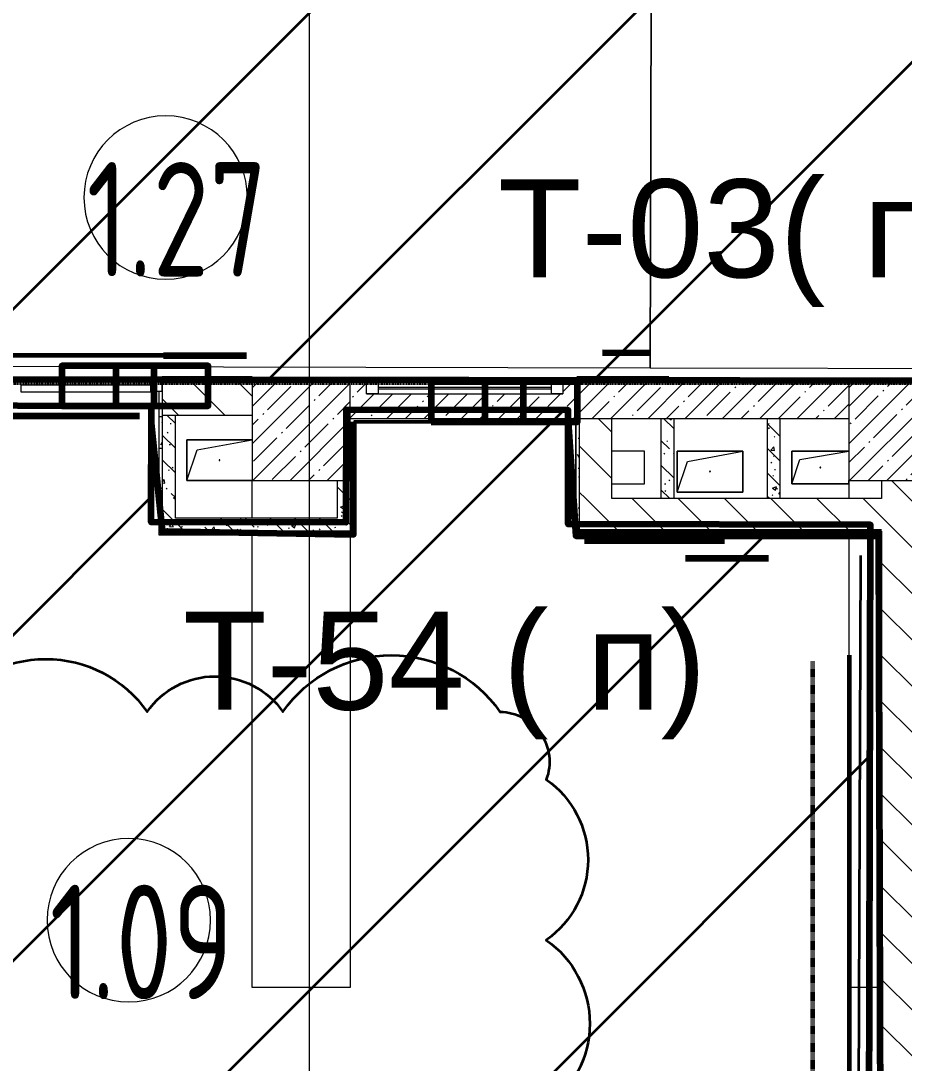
# Model space of a CAD drawing. Header units: millimetres. Extents: x -249154 to 415037, y -45458 to 354837.
# Drawn here: x 24210 to 29612, y 3600 to 9976 of the extents above; entities that cross this region are included whole.
import ezdxf

# ---------------------------------------------------------------- set-up
doc = ezdxf.new("R2010")
doc.units = ezdxf.units.MM
doc.linetypes.add('200_ШТРИХ__ш1_п0_6_', pattern=[320, 200, -120])
doc.linetypes.add('Штрих короткий', pattern=[600, 300, -300])
for name, color, linetype, lineweight in [('0) НЗ Ремонт штукатурка', 6, 'Continuous', 60), ('1) FK16 Остаток', 12, 'Continuous', 60), ('1) FK2', 82, 'Continuous', 50), ('2)1 штукатурка', 4, 'Continuous', 35), ('2)3 штукатурка', 1, 'Continuous', 50), ('3)1 шпаклевка', 4, 'Continuous', 35), ('3.3) Шпаклевка баз. фин. WD5-13', 160, 'Continuous', 140), ('3.4) Ремонт базовой шпаклевки', 6, 'Continuous', 60), ('3.4) Шп. баз 4 в 525 поз 4838м2', 160, 'Continuous', 140), ('3.4) Шп. фин 4 в 529 поз 11227м2', 6, 'Continuous', 140), ('3.5) Ремонт финишной шпаклевки', 3, 'Continuous', 60), ('3.7) Дефектовка стены', 170, 'Continuous', 60), ('3.7) Дефектовка стены покраска', 5, 'Continuous', 60), ('4) демонтаж НЗ №2', 1, 'Continuous', 35), ('4.1) Дм уборка мусора НЗ 2', 20, 'Continuous', 35), ('4.4) РВР ремонт Шпаклевки', 3, 'зигзаг', 100), ('4.4) РВР ремонт Штукатурки', 160, 'зигзаг', 35), ('501 заделка отвертсии ком', 5, 'Continuous', 158), ('549 штукатурка гипсом', 40, 'Continuous', 60), ('666 покраска FK1', 211, 'Continuous', 60), ('753 плитка люк F16', 10, 'Continuous', 158), ('923 Люки', 170, 'Continuous', 120), ('A-AREA-BNDY', 7, 'Continuous', 5), ('A-AREA-IDEN', 7, 'Continuous', 9), ('A-FLOR', 7, 'Continuous', 9), ('A-GENM', 7, 'Continuous', 9), ('A-GLAZ', 7, 'Continuous', 9), ('A-GLAZ-1', 7, 'Continuous', 5), ('A-GLAZ-CURT', 7, 'Continuous', 9), ('A-GLAZ-CURT-1', 7, 'Continuous', 5), ('A-GLAZ-CURT-2', 7, 'Continuous', 20), ('A-GLAZ-CWMG', 7, 'Continuous', 9), ('A-GLAZ-CWMG-1', 7, 'Continuous', 20), ('A-WALL', 7, 'Continuous', 5), ('I-WALL', 7, 'Continuous', 5), ('S-COLS', 7, 'Continuous', 9), ('S-COLS-1', 7, 'Continuous', 5), ('Оси', 7, 'Continuous', 9)]:
    doc.layers.add(name, color=color, linetype=linetype, lineweight=lineweight)
doc.layers.add('A-WALL-1', color=9, linetype='Continuous', lineweight=5, true_color=0x808080)
doc.layers.add('A-WALL-FNSH-1', color=9, linetype='Continuous', lineweight=5, true_color=0x808080)
doc.styles.get("Standard").update_dxf_attribs({"font": 'arial.ttf'})
doc.styles.add('СПДС', font='ГОСТ тип А.ttf', dxfattribs={"width": 0.9})
doc.linetypes.add('зигзаг', pattern='A,0.00254,-5.08,[131,ltypeshp.shx,S=5.08,R=0,X=-5.08,Y=0],-10.16,[131,ltypeshp.shx,S=5.08,R=180,X=5.08,Y=0],-5.08', length=20.32254)
pattern_1 = [(135, (64.7, -136.06), (-141.4214, -141.4214), [])]
pattern_2 = [(135, (64.7, -136.06), (-150.8683, -150.8683), [213.36, -35.56, 7.112, -35.56]), (135, (64.7, 14.71), (-150.8683, -150.8683), []), (50, (64.7, -136.06), (255.0577, -22.3145), [26.67, -293.37]), (355, (64.7, -136.06), (-49.3404, 267.4791), [21.336, -234.696]), (100.451, (85.96, -137.92), (205.7195, 245.1636), [22.666, -249.326]), (46.184, (64.7, -64.94), (379.511, -58.86), [40.005, -440.055]), (96.636, (96.33, -69.85), (332.3634, 346.399), [33.999, -373.989]), (351.184, (64.7, -64.94), (332.367, 346.3953), [32.004, -352.044]), (21, (100.26, -82.72), (212.2602, -143.1711), [26.67, -293.37]), (326, (100.26, -82.72), (86.5224, 257.8632), [21.336, -234.696]), (71.451, (117.95, -94.65), (298.784, 114.6901), [22.666, -249.326]), (37.5, (64.7, -136.06), (4.32385, 118.3775), [6.706, -225.146, 6.706, -231.546, -235.585]), (37.5, (64.7, -136.06), (4.32385, 118.3775), [-470.103, 6.706, -228.879]), (7.5, (64.7, -136.06), (93.5476, 140.2533), [6.706, -129.134, 6.706, -219.812, -89.789]), (7.5, (64.7, -136.06), (93.5476, 140.2533), [-362.356, 6.706, -83.083]), (327.5, (-14.6, -136.06), (189.82734, -8.0202), [6.706, -82.194, 6.706, -270.662, -368.046]), (327.5, (-14.6, -136.06), (189.82734, -8.0202), [-366.268, 6.706, -361.34]), (317.5, (-50.16, -136.06), (207.3811, 35.5976), [6.706, -108.864, 6.706, -177.495, -261.366]), (317.5, (-50.16, -136.06), (207.3811, 35.5976), [-299.771, 6.706, -254.66])]
pattern_3 = [(0, (64.7, -136.06), (243.84, 60.96), [20.117, -162.763, 20.117, -162.763, -975.36]), (0, (64.7, -136.06), (243.84, 60.96), [-365.76, 20.117, -345.643, 20.117, -162.763, -426.72]), (0, (64.7, -136.06), (243.84, 60.96), [-914.4, 20.117, -101.803, 20.117, -284.683]), (120, (156.14, -105.58), (-174.71291, 180.69163), [20.117, -162.763, 20.117, -162.763, -975.36]), (120, (156.14, -105.58), (-174.71291, 180.69163), [-365.76, 20.117, -345.643, 20.117, -162.763, -426.72]), (120, (156.14, -105.58), (-174.71291, 180.69163), [-914.4, 20.117, -101.803, 20.117, -284.683]), (240, (186.62, 16.34), (-69.12709, -241.65163), [20.117, -162.763, 20.117, -162.763, -975.36]), (240, (186.62, 16.34), (-69.12709, -241.65163), [-365.76, 20.117, -345.643, 20.117, -162.763, -426.72]), (240, (186.62, 16.34), (-69.12709, -241.65163), [-914.4, 20.117, -101.803, 20.117, -284.683])]

# ---------------------------------------------------------------- blocks, each defined once
blk = doc.blocks.new('BSC_Колонна _Прямоугольная - 600х600-23286269-Объем проектирования 1 этажа')
at = {"layer": 'S-COLS-1'}
h = blk.add_hatch(dxfattribs=at)
h.set_pattern_fill('FP_3', color=256, style=0, pattern_type=2)
h.set_pattern_definition([(45, (-29509.74, -7600), (-114.04925, 114.04925), []), (45, (-29395.7, -7600), (-114.04925, 114.04925), [201.613, -40.323, 6.706, -33.617])])
h.paths.add_polyline_path([(-300, -300), (300, -300), (300, 300), (-300, 300), (-300, -187.4)])
for p, q in [((300, 300), (-300, 300)), ((-300, 300), (-300, -300)), ((300, -300), (300, 300)), ((-300, -300), (300, -300))]:
    blk.add_line(p, q, dxfattribs=at)
blk = doc.blocks.new('BSC_Колонна _Прямоугольная - 600х600-V18-Объем проектирования 1 этажа')
at = {"layer": 'S-COLS-1'}
h = blk.add_hatch(dxfattribs=at)
h.set_pattern_fill('FP_28', color=256, style=0, pattern_type=2)
h.set_pattern_definition([(45, (-25860, -7600), (-114.0493, 114.0493), []), (45, (-25745.95, -7600), (-114.0493, 114.0493), [201.613, -40.323, 6.706, -33.617])])
h.paths.add_polyline_path([(300, -300), (300, 300), (-300, 300), (-300, -300), (-110.8, -300)])
for p, q in [((300, 300), (-300, 300)), ((-300, 300), (-300, -300)), ((300, -300), (300, 300)), ((-300, -300), (300, -300))]:
    blk.add_line(p, q, dxfattribs=at)
blk = doc.blocks.new('GM_Отверстие прямоугольное _в плите_ - Отверстие-21981599-Объем проектирования 1 этажа')
at = {"layer": 'A-GENM'}
for p, q in [((-175, -100), (-175, 100)), ((-175, 100), (175, 100)), ((175, 100), (-175, 100)), ((-175, 100), (-175, -100)), ((-125, 50), (175, 100)), ((-175, -100), (-125, 50)), ((175, -100), (-175, -100)), ((-175, -100), (175, -100)), ((175, -80), (175, -100)), ((175, -100), (175, -80))]:
    blk.add_line(p, q, dxfattribs=at)
for start, end in [(360, 180), (180, 360)]:
    blk.add_arc((0, 0), 2.5, start, end, dxfattribs=at)
blk = doc.blocks.new('GM_Отверстие прямоугольное _в плите_ - Отверстие-V199-Объем проектирования 1 этажа')
at = {"layer": 'A-GENM'}
for p, q in [((-200, -125), (-200, 125)), ((-200, 125), (200, 125)), ((200, 125), (-200, 125)), ((-200, 125), (-200, -125)), ((-137.5, 62.5), (200, 125)), ((200, 125), (200, -125)), ((200, -125), (200, 125)), ((-200, -125), (-137.5, 62.5)), ((200, -125), (-200, -125)), ((-200, -125), (200, -125))]:
    blk.add_line(p, q, dxfattribs=at)
for start, end in [(360, 180), (180, 360)]:
    blk.add_arc((0, 0), 2.5, start, end, dxfattribs=at)
blk = doc.blocks.new('GM_Отверстие прямоугольное _в плите_ - Отверстие-V206-Объем проектирования 1 этажа')
at = {"layer": 'A-GENM'}
for p, q in [((-200, -125), (-200, 125)), ((-200, 125), (200, 125)), ((200, 125), (-200, 125)), ((-200, 125), (-200, -125)), ((-137.5, 62.5), (200, 125)), ((-200, -125), (-137.5, 62.5)), ((200, -125), (-200, -125)), ((-200, -125), (200, -125))]:
    blk.add_line(p, q, dxfattribs=at)
for start, end in [(360, 180), (180, 360)]:
    blk.add_arc((0, 0), 2.5, start, end, dxfattribs=at)
blk = doc.blocks.new('Прямоугольный импост - 50 x 70 мм-31700031-Объем проектирования 1 этажа')
at = {"layer": 'A-GLAZ-CWMG-1'}
for p, q in [((-70, 35), (0, 35)), ((-70, -35), (-70, 35)), ((0, 35), (0, -35)), ((0, -35), (-70, -35))]:
    blk.add_line(p, q, dxfattribs=at)
blk = doc.blocks.new('Системная панель - Стекло - 40мм-31720953-Объем проектирования 1 этажа')
at = {"layer": 'A-GLAZ-CURT-1'}
h = blk.add_hatch(dxfattribs=at)
h.set_pattern_fill('FP_193', color=256, style=0, pattern_type=2)
h.set_pattern_definition([(45, (-24742.5, -7683), (-565.685, 565.685), [400, -1200]), (45, (-25142.5, -7883), (-565.685, 565.685), [1200, -400]), (45, (-24342.5, -8083), (-565.685, 565.685), [400, -1200])])
h.paths.add_polyline_path([(-108.5, -40), (397.5, -40), (397.5, 0), (-397.5, 0), (-397.5, -40)])
at = {"layer": 'A-GLAZ-CURT-2'}
for p, q in [((397.5, 0), (-397.5, 0)), ((-397.5, 0), (-397.5, -40)), ((397.5, -40), (397.5, 0)), ((-397.5, -40), (397.5, -40))]:
    blk.add_line(p, q, dxfattribs=at)
blk = doc.blocks.new('Прямоугольный импост - 50 x 70 мм-31720914-Объем проектирования 1 этажа')
at = {"layer": 'A-GLAZ-CWMG'}
blk.add_line((24940, 7918), (24145, 7918), dxfattribs=at)
blk = doc.blocks.new('120_Окно_СКБ_1Ст - 120_Окно_СКБ_1Ст 400х1200 EI30-24228621-Объем проектирования 1 этажа')
at = {"layer": 'A-GLAZ'}
for p, q in [((-600, 40), (-600, 110)), ((-600, 110), (-530, 110)), ((-530, 110), (-530, 40)), ((530, 40), (530, 110)), ((530, 110), (600, 110)), ((600, 110), (600, 40)), ((-530, 40), (-600, 40)), ((600, 40), (530, 40))]:
    blk.add_line(p, q, dxfattribs=at)
at = {"layer": 'A-GLAZ-1'}
for p, q in [((600, 110), (-600, 110)), ((530, 80), (-530, 80)), ((530, 70), (-530, 70)), ((-600, 40), (600, 40))]:
    blk.add_line(p, q, dxfattribs=at)
blk = doc.blocks.new('Марка_Помещения - Номер-25198446-Объем проектирования 1 этажа')
at = {"layer": 'A-AREA-IDEN'}
for start, end in [(360, 180), (180, 360)]:
    blk.add_arc((0, 0), 2.5, start, end, dxfattribs=at)

msp = doc.modelspace()

# ---------------------------------------------------------------- hatches: boundary and pattern name
at = {"layer": '4.1) Дм уборка мусора НЗ 2'}
h = msp.add_hatch(dxfattribs=at)
h.set_pattern_fill('ANSI31', color=1, scale=444)
h.paths.add_polyline_path([(34324.8, 10742.9), (28066.2, 10742.9), (28066.2, 10730.2), (22654.7, 10742.9), (22654.7, 7784.1), (34324.8, 7769.3)])
h = msp.add_hatch(dxfattribs=at)
h.set_pattern_fill('ANSI31', color=1, scale=444)
h.paths.add_polyline_path([(29405.8, 6825.9), (27603.7, 6825.9), (27599, 6896.7), (27556.2, 6896.8), (27557.9, 7593.8), (26199.9, 7597), (26198.3, 6907), (25006.3, 6909.8), (25007.9, 7619.8), (22549.9, 7625.6), (22549, 7225.6), (21907, 7227.1), (21907.9, 7607.1), (20749.9, 7609.8), (20732.2, 91.8), (21890.2, 89.1), (21891.1, 469.1), (22658.1, 467.3), (22657.2, 87.3), (25540.2, 80.5), (25541.1, 460.5), (26431.6, 458.4), (26430.7, 78.4), (29190, 72), (29190.9, 452), (29390.9, 451.5)])
at = {"layer": 'I-WALL'}
h = msp.add_hatch(dxfattribs=at)
h.set_pattern_fill('FP_191', color=256, style=0, pattern_type=2)
h.set_pattern_definition(pattern_3)
h.paths.add_polyline_path([(29474.4, 7763.9), (30274.7, 7763.9), (30274.7, 7783.9), (25074.7, 7783.9), (25074.7, 7763.9), (29274.4, 7763.9)])
h.paths.add_polyline_path([(38554.7, 7763.9), (38604.7, 7763.9), (38604.7, 7783.9), (32774.7, 7783.9), (32774.7, 7763.9), (38534.6, 7763.9)])
h.paths.add_polyline_path([(22435.6, 7763.9), (22574.7, 7763.9), (22574.7, 7783.9), (20284.7, 7783.9), (20284.7, 7763.9), (21974.7, 7763.9)])
h = msp.add_hatch(dxfattribs=at)
h.set_pattern_fill('FP_23', color=256, style=0, pattern_type=2)
h.set_pattern_definition(pattern_1)
h.paths.add_polyline_path([(25154.7, 7563.9), (25624.7, 7563.9), (25624.7, 7763.9), (25074.7, 7763.9), (25074.7, 7563.9)])
h = msp.add_hatch(dxfattribs=at)
h.set_pattern_fill('FP_1', color=256, style=0, pattern_type=2)
h.set_pattern_definition([(45, (64.7, -136.06), (-114.04925, 114.04925), []), (45, (178.75, -136.06), (-114.04925, 114.04925), [201.612, -40.322, 6.706, -33.617])])
h.paths.add_polyline_path([(26224.7, 7543.9), (29274.4, 7543.9), (29274.4, 7763.9), (27524.7, 7762.5), (27524.7, 7693.9), (26324.7, 7693.9), (26324.7, 7763.9), (26224.7, 7763.9)])
h = msp.add_hatch(dxfattribs=at)
h.set_pattern_fill('FP_191', color=256, style=0, pattern_type=2)
h.set_pattern_definition(pattern_3)
h.paths.add_polyline_path([(25074.7, 6854.9), (25074.7, 7553.9), (25054.7, 7553.9), (25054.7, 6854.9)])
h = msp.add_hatch(dxfattribs=at)
h.set_pattern_fill('FP_41', color=256, style=0, pattern_type=2)
h.set_pattern_definition(pattern_2)
h.paths.add_polyline_path([(25074.7, 6933.9), (25154.7, 6933.9), (25154.7, 7563.9), (25074.7, 7563.9), (25074.7, 7133.9)])
h = msp.add_hatch(dxfattribs=at)
h.set_pattern_fill('FP_191', color=256, style=0, pattern_type=2)
h.set_pattern_definition(pattern_3)
h.paths.add_polyline_path([(26244.7, 7523.9), (27604.7, 7523.9), (27604.7, 7543.9), (26224.7, 7543.9), (26224.7, 7523.9)])
h = msp.add_hatch(dxfattribs=at)
h.set_pattern_fill('FP_191', color=256, style=0, pattern_type=2)
h.set_pattern_definition(pattern_3)
h.paths.add_polyline_path([(27624.7, 6853.9), (27624.7, 7543.9), (27604.7, 7522.9), (27604.7, 6853.9)])
h.paths.add_polyline_path([(27604.7, 7523.9), (27624.7, 7543.9), (27604.7, 7543.9)])
h = msp.add_hatch(dxfattribs=at)
h.set_pattern_fill('FP_23', color=256, style=0, pattern_type=2)
h.set_pattern_definition(pattern_1)
h.paths.add_polyline_path([(27824.4, 7053.9), (27824.7, 7053.9), (27824.4, 7543.9), (27624.7, 7543.9), (27624.7, 7053.9), (27726.3, 7053.9)])
h = msp.add_hatch(dxfattribs=at)
h.set_pattern_fill('FP_41', color=256, style=0, pattern_type=2)
h.set_pattern_definition(pattern_2)
h.paths.add_polyline_path([(28204.7, 7053.9), (28204.7, 7543.9), (28124.7, 7543.9), (28124.7, 7053.9), (28159.7, 7053.9)])
h = msp.add_hatch(dxfattribs=at)
h.set_pattern_fill('FP_41', color=256, style=0, pattern_type=2)
h.set_pattern_definition(pattern_2)
h.paths.add_polyline_path([(28854.7, 7053.9), (28854.7, 7543.9), (28774.7, 7543.9), (28774.7, 7053.9)])
h = msp.add_hatch(dxfattribs=at)
h.set_pattern_fill('FP_191', color=256, style=0, pattern_type=2)
h.set_pattern_definition(pattern_3)
h.paths.add_polyline_path([(26243.7, 6834.9), (26244.7, 6834.9), (26244.7, 7522.9), (26224.7, 7522.9), (26224.7, 6834.9)])
h = msp.add_hatch(dxfattribs=at)
h.set_pattern_fill('FP_41', color=256, style=0, pattern_type=2)
h.set_pattern_definition(pattern_2)
h.paths.add_polyline_path([(26224.7, 6853.9), (26224.7, 7163.9), (26144.7, 7163.9), (26144.7, 6854.9), (26223.7, 6854.9)])
h = msp.add_hatch(dxfattribs=at)
h.set_pattern_fill('FP_23', color=256, style=0, pattern_type=2)
h.set_pattern_definition(pattern_1)
h.paths.add_polyline_path([(29663.9, 363.9), (29674.4, 363.9), (29674.4, 7163.9), (29474.4, 7163.9), (29474.4, 363.9), (29656.3, 363.9)])
h = msp.add_hatch(dxfattribs=at)
h.set_pattern_fill('FP_23', color=256, style=0, pattern_type=2)
h.set_pattern_definition(pattern_1)
h.paths.add_polyline_path([(29454.4, 6853.9), (29474.4, 6853.9), (29474.4, 7053.9), (27624.7, 7053.9), (27624.7, 6853.9), (29334.7, 6853.9)])
h = msp.add_hatch(dxfattribs=at)
h.set_pattern_fill('FP_41', color=256, style=0, pattern_type=2)
h.set_pattern_definition(pattern_2)
h.paths.add_polyline_path([(26144.7, 6853.9), (26144.7, 6933.9), (25074.7, 6933.9), (25074.7, 6853.9), (25684.7, 6853.9)])
h = msp.add_hatch(dxfattribs=at)
h.set_pattern_fill('FP_191', color=256, style=0, pattern_type=2)
h.set_pattern_definition(pattern_3)
h.paths.add_polyline_path([(26224.7, 6834.9), (26223.7, 6854.9), (25054.7, 6853.9), (25054.7, 6834.9), (26144.7, 6834.9)])
h = msp.add_hatch(dxfattribs=at)
h.set_pattern_fill('FP_191', color=256, style=0, pattern_type=2)
h.set_pattern_definition(pattern_3)
h.paths.add_polyline_path([(28624.8, 6833.9), (29454.4, 6833.9), (29453.4, 6853.9), (27604.7, 6853.9), (27604.7, 6833.9), (28490.3, 6833.9)])
h = msp.add_hatch(dxfattribs=at)
h.set_pattern_fill('FP_191', color=256, style=0, pattern_type=2)
h.set_pattern_definition(pattern_3)
h.paths.add_polyline_path([(29454.4, 383.9), (29474.4, 383.9), (29474.4, 6853.9), (29454.4, 6853.9), (29454.4, 384)])

# ---------------------------------------------------------------- linework, layer by layer
at = {"layer": '0) НЗ Ремонт штукатурка', "color": 3, "linetype": '200_ШТРИХ__ш1_п0_6_', "ltscale": 0.03}
msp.add_lwpolyline([(20470.2, 7763.9), (29874.4, 7763.9)], dxfattribs=at)
at = {"layer": '1) FK16 Остаток'}
msp.add_lwpolyline([(27624.7, 6853.9), (29474.4, 6853.9)], dxfattribs=at)
at = {"layer": '1) FK2'}
msp.add_lwpolyline([(26245.7, 7522.9), (27603.7, 7523.9)], dxfattribs=at)
at = {"layer": '2)1 штукатурка'}
for points in [[(38553.7, 7763.9), (21973.7, 7784.9)], [(25006.7, 7513.1), (25073.7, 6853.9), (26243.7, 6834.9), (26243.7, 7522.9)], [(27556.7, 7519.9), (27602.7, 6825.9), (29453.4, 6825.9), (29473.4, 363.9), (29590.8, 363.9)]]:
    msp.add_lwpolyline(points, dxfattribs=at)
at = {"layer": '2)3 штукатурка'}
msp.add_lwpolyline([(27604.7, 6832.9), (29454.4, 6832.9)], dxfattribs=at)
at = {"layer": '3)1 шпаклевка', "flags": 128}
msp.add_lwpolyline([(27557.1, 7593.8), (26199.1, 7597), (26197.5, 6907), (25005.5, 6909.8), (25007.2, 7619.8), (22549.2, 7625.6), (22548.2, 7225.6), (21906.2, 7227.1), (21907.1, 7607.1), (20749.1, 7609.8), (20731.5, 91.8), (21889.5, 89.1), (21890.4, 469.1), (22657.4, 467.3), (22656.5, 87.3), (25539.5, 80.5), (25540.3, 460.5), (26430.8, 458.4), (26430, 78.4), (29189.2, 72), (29190.1, 452), (29390.1, 451.5), (29405.2, 6892.5), (27555.5, 6896.8)], close=True, dxfattribs=at)
at = {"layer": '3.3) Шпаклевка баз. фин. WD5-13', "ltscale": 0.5}
for points in [[(25083.1, 7928.7), (25589.5, 7928.7)], [(27766.7, 7947), (28059.7, 7946.4)], [(28274, 6688.6), (28782.5, 6688.6)]]:
    msp.add_lwpolyline(points, dxfattribs=at)
at = {"layer": '3.4) Ремонт базовой шпаклевки', "linetype": 'Штрих короткий', "ltscale": 0.01}
msp.add_lwpolyline([(29274.7, 6096.5), (29274.7, 2967.7)], dxfattribs=at)
at = {"layer": '3.4) Шп. баз 4 в 525 поз 4838м2', "flags": 128}
msp.add_lwpolyline([(25540.2, 80.5), (25541.1, 460.5), (26431.6, 458.4), (26430.7, 78.4), (29190, 72), (29190.9, 452), (29390.9, 451.5), (29406, 6892.5), (27556.2, 6896.8), (27557.9, 7593.8), (26199.9, 7597), (26198.3, 6907), (25006.3, 6909.8), (25007.9, 7619.8)], dxfattribs=at)
at = {"layer": '3.4) Шп. баз 4 в 525 поз 4838м2'}
for points in [[(25007.7, 7513.1), (25074.7, 6853.9), (26244.7, 6834.9), (26244.7, 7522.9)], [(27557.7, 7519.9), (27603.7, 6825.9), (29454.4, 6825.9), (29474.4, 363.9), (29591.8, 363.9)]]:
    msp.add_lwpolyline(points, dxfattribs=at)
at = {"layer": '3.4) Шп. фин 4 в 529 поз 11227м2'}
for points in [[(38554.7, 7763.9), (21974.7, 7784.9)], [(25007.7, 7513.1), (25074.7, 6853.9), (26244.7, 6834.9), (26244.7, 7522.9)], [(27557.7, 7519.9), (27603.7, 6825.9), (29454.4, 6825.9), (29474.4, 363.9), (29591.8, 363.9)]]:
    msp.add_lwpolyline(points, dxfattribs=at)
at = {"layer": '3.4) Шп. фин 4 в 529 поз 11227м2', "flags": 128}
msp.add_lwpolyline([(27557.9, 7593.8), (26199.9, 7597), (26198.3, 6907), (25006.3, 6909.8), (25007.9, 7619.8), (22549.9, 7625.6), (22549, 7225.6), (21907, 7227.1), (21907.9, 7607.1), (20749.9, 7609.8), (20732.2, 91.8), (21890.2, 89.1), (21891.1, 469.1), (22658.1, 467.3), (22657.2, 87.3), (25540.2, 80.5), (25541.1, 460.5), (26431.6, 458.4), (26430.7, 78.4), (29190, 72), (29190.9, 452), (29390.9, 451.5), (29406, 6892.5), (27556.2, 6896.8)], close=True, dxfattribs=at)
at = {"layer": '3.5) Ремонт финишной шпаклевки', "linetype": 'Штрих короткий', "ltscale": 0.01}
msp.add_lwpolyline([(29054.4, 3216.4), (29054.4, 6057.9)], dxfattribs=at)
at = {"layer": '3.7) Дефектовка стены', "ltscale": 0.5}
for points in [[(25083.1, 7928.7), (22403.8, 7928.7)], [(21724.6, 7047.1), (22711, 7047.1), (22711, 7560.9), (24935.1, 7560.9)]]:
    msp.add_lwpolyline(points, dxfattribs=at)
at = {"layer": '3.7) Дефектовка стены покраска', "ltscale": 0.5}
msp.add_lwpolyline([(21724.6, 7047.1), (22711, 7047.1), (22711, 7560.9), (24935.1, 7560.9)], dxfattribs=at)
at = {"layer": '4) демонтаж НЗ №2'}
for points in [[(38554.7, 7763.9), (21974.7, 7784.9)], [(25007.7, 7513.1), (25074.7, 6853.9), (26244.7, 6834.9), (26244.7, 7522.9)], [(27557.7, 7519.9), (27603.7, 6825.9), (29454.4, 6825.9), (29474.4, 363.9), (29591.8, 363.9)]]:
    msp.add_lwpolyline(points, dxfattribs=at)
at = {"layer": '4) демонтаж НЗ №2', "flags": 128}
msp.add_lwpolyline([(27557.9, 7593.8), (26199.9, 7597), (26198.3, 6907), (25006.3, 6909.8), (25007.9, 7619.8), (22549.9, 7625.6), (22549, 7225.6), (21907, 7227.1), (21907.9, 7607.1), (20749.9, 7609.8), (20732.2, 91.8), (21890.2, 89.1), (21891.1, 469.1), (22658.1, 467.3), (22657.2, 87.3), (25540.2, 80.5), (25541.1, 460.5), (26431.6, 458.4), (26430.7, 78.4), (29190, 72), (29190.9, 452), (29390.9, 451.5), (29406, 6892.5), (27556.2, 6896.8)], close=True, dxfattribs=at)
at = {"layer": '4.4) РВР ремонт Шпаклевки', "ltscale": 0.1}
msp.add_lwpolyline([(21724.6, 7047.1), (22711, 7047.1), (22711, 7560.9), (24935.1, 7560.9)], dxfattribs=at)
at = {"layer": '4.4) РВР ремонт Штукатурки', "ltscale": 0.1}
for points in [[(25083.1, 7928.7), (22403.8, 7928.7)], [(21724.6, 7047.1), (22711, 7047.1), (22711, 7560.9), (24935.1, 7560.9)], [(21724.6, 7047.1), (22711, 7047.1), (22711, 7560.9), (24935.1, 7560.9)], [(27624.7, 6853.9), (29474.4, 6853.9)], [(29326.2, 1221.9), (29347.9, 6705.3)]]:
    msp.add_lwpolyline(points, dxfattribs=at)
at = {"layer": '4.4) РВР ремонт Штукатурки', "color": 1, "linetype": 'ByBlock'}
msp.add_lwpolyline([(22274.7, 2957.7, -0.520567), (22274.7, 3984.4, -0.520567), (22274.7, 4722.8, -0.520567), (22339.5, 5749.9, -0.520567), (23053.5, 5749.9, -0.520567), (23742.6, 5749.9, -0.520567), (24981.7, 5749.9, -0.520567), (25812.6, 5749.9, -0.520567), (27140.1, 5749.9, -0.520567), (27422.9, 5335.4, -0.520567), (27422.9, 4353.3, -0.520567), (27422.9, 3329.6, -0.520567), (26820.9, 2957.7, -0.520567), (25877.6, 2957.7, -0.520567), (24771.4, 2957.7, -0.520567), (23959.3, 2957.7, -0.520567), (23070.3, 2957.7, -0.520567)], format="xyb", close=True, dxfattribs=at)
at = {"layer": '501 заделка отвертсии ком', "ltscale": 0.5}
for points in [[(24459.8, 7621.1), (25025.1, 7621.1), (25025.1, 7866.9), (24459.8, 7866.9)], [(24789.7, 7621.1), (25355.1, 7621.1), (25355.1, 7866.9), (24789.7, 7866.9)], [(26718.4, 7522.9), (27283.7, 7522.9), (27283.7, 7768.8), (26718.4, 7768.8)], [(27048.3, 7522.9), (27613.7, 7522.9), (27613.7, 7768.8), (27048.3, 7768.8)]]:
    msp.add_lwpolyline(points, close=True, dxfattribs=at)
at = {"layer": '549 штукатурка гипсом', "ltscale": 0.01}
msp.add_lwpolyline([(29274.7, 6096.5), (29274.7, 2967.7)], dxfattribs=at)
at = {"layer": '666 покраска FK1', "flags": 128}
msp.add_lwpolyline([(27557.9, 7593.8), (26199.9, 7597), (26198.3, 6907), (25006.3, 6909.8), (25007.9, 7619.8), (22549.9, 7625.6), (22549, 7225.6), (21907, 7227.1), (21907.9, 7607.1), (20749.9, 7609.8), (20732.2, 91.8), (21890.2, 89.1), (21891.1, 469.1), (22658.1, 467.3), (22657.2, 87.3), (25540.2, 80.5), (25541.1, 460.5), (26431.6, 458.4), (26430.7, 78.4), (29190, 72), (29190.9, 452), (29390.9, 451.5), (29406, 6892.5), (27556.2, 6896.8)], close=True, dxfattribs=at)
at = {"layer": '753 плитка люк F16', "ltscale": 0.5}
msp.add_lwpolyline([(27656.9, 6797), (28513.9, 6798.3)], dxfattribs=at)
at = {"layer": '923 Люки', "ltscale": 0.5}
for points in [[(25074.7, 7784.9), (25624.7, 7784.9)], [(27609.6, 7784.9), (28173.6, 7784.9)], [(27694.7, 6825.9), (28508, 6825.9)]]:
    msp.add_lwpolyline(points, dxfattribs=at)
at = {"layer": 'A-AREA-BNDY', "flags": 128}
for points in [[(28087.4, 10813.1), (28066.4, 10813.1), (28059.5, 7854.6), (30229.5, 7849.5), (30229.4, 7811.5), (32729.4, 7805.7), (32729.5, 7843.7), (38538.5, 7830), (38544.9, 10588), (37994.9, 10589.3), (37996.2, 11131.3), (38276.2, 11130.7), (38303.9, 22912.6), (37674.4, 22914.1), (37531.9, 22914.4), (37044.9, 22915.6), (37044.9, 22916.6), (35244.9, 22920.8), (35244.9, 22919.8), (34757.9, 22920.9), (34615.4, 22921.3), (34285.9, 22922.1), (34264.2, 13678.1), (28094.2, 13692.6)], [(28059.5, 7854.6), (28066.4, 10812.6), (22595.5, 10825.5), (22597.8, 11825.5), (20259.8, 11830.9), (20257.5, 10851.9), (20236.5, 10842), (20229.5, 7873)]]:
    msp.add_lwpolyline(points, close=True, dxfattribs=at)
at = {"layer": 'A-FLOR'}
for p, q in [((20275, 7783.9), (30274.7, 7783.9)), ((25054.7, 6834.9), (25054.7, 7711.9)), ((26244.7, 7523.9), (27604.7, 7523.9)), ((26244.7, 6834.9), (26244.7, 7522.9)), ((27604.7, 7343.8), (27604.7, 7146.1)), ((28024.4, 7343.9), (27824.7, 7343.9)), ((28024.4, 7143.9), (28024.4, 7343.9)), ((25624.7, 6933.9), (25624.7, 7163.9)), ((25624.7, 7163.9), (26144.7, 7163.9)), ((27604.7, 7143.8), (27604.7, 6833.9)), ((27824.7, 7143.9), (28024.4, 7143.9)), ((29274.7, 7053.9), (29274.7, 7163.9)), ((29274.7, 7163.9), (29474.4, 7163.9)), ((25054.7, 6834.9), (26244.7, 6834.9)), ((25624.7, 4063.9), (25624.7, 6834.9)), ((26224.7, 6834.9), (26224.7, 4063.9)), ((29274.7, 4063.9), (29274.7, 6825.9)), ((29454.4, 6825.9), (29454.4, 383.9)), ((26224.7, 4063.9), (25624.7, 4063.9)), ((29454.4, 4063.9), (29274.7, 4063.9))]:
    msp.add_line(p, q, dxfattribs=at)
at = {"layer": 'A-WALL'}
for p, q in [((26324.7, 7763.9), (26224.7, 7763.9)), ((29274.4, 7763.9), (27524.7, 7763.9)), ((26224.7, 7543.9), (27624.7, 7543.9)), ((26244.7, 7522.9), (26244.7, 7523.9)), ((26245.7, 7522.9), (26244.7, 7522.9)), ((27604.7, 7522.9), (27603.7, 7522.9)), ((27604.7, 7143.8), (27604.7, 7523.9)), ((29454.4, 6825.9), (29454.4, 6832.9))]:
    msp.add_line(p, q, dxfattribs=at)
at = {"layer": 'A-WALL-1'}
for p, q in [((25074.7, 7783.9), (25074.7, 6853.9)), ((25074.7, 7763.9), (25624.7, 7763.9)), ((25074.7, 7553.9), (25054.7, 7553.9)), ((25074.7, 7563.9), (25624.7, 7563.9)), ((25154.7, 6933.9), (25154.7, 7563.9)), ((27624.7, 7543.9), (29274.4, 7543.9)), ((27624.7, 7543.9), (27624.7, 6853.9)), ((27824.7, 7053.9), (27824.7, 7543.9)), ((28124.7, 7543.9), (28124.7, 7053.9)), ((28204.7, 7053.9), (28204.7, 7543.9)), ((28774.7, 7543.9), (28774.7, 7053.9)), ((28854.7, 7053.9), (28854.7, 7543.9)), ((26144.7, 7163.9), (26144.7, 6933.9)), ((26224.7, 7163.9), (26224.7, 6853.9)), ((29474.4, 7163.9), (29474.4, 7053.9)), ((29474.4, 7053.9), (27824.7, 7053.9)), ((26144.7, 6933.9), (25154.7, 6933.9)), ((26224.7, 6854.9), (25074.7, 6854.9)), ((25074.7, 6853.9), (26224.7, 6853.9)), ((27624.7, 6853.9), (29474.4, 6853.9)), ((29474.4, 6853.9), (29474.4, 363.9))]:
    msp.add_line(p, q, dxfattribs=at)
at = {"layer": 'A-WALL-FNSH-1'}
for p, q in [((30274.7, 7784.9), (25074.7, 7784.9)), ((25074.7, 7784.9), (25074.7, 7783.9)), ((25054.7, 7553.9), (25053.7, 7553.9)), ((25053.7, 7553.9), (25053.7, 6832.9)), ((26245.7, 7522.9), (27603.7, 7522.9)), ((26245.7, 6832.9), (26245.7, 7522.9)), ((27603.7, 7522.9), (27603.7, 6825.9)), ((25053.7, 6832.9), (26245.7, 6832.9)), ((25054.7, 6833.9), (25054.7, 6834.9)), ((26244.7, 6833.9), (25054.7, 6833.9)), ((26244.7, 6834.9), (26244.7, 6833.9)), ((27603.7, 6825.9), (27604.7, 6825.9)), ((29453.4, 6825.9), (29453.4, 384.9))]:
    msp.add_line(p, q, dxfattribs=at)
at = {"layer": 'I-WALL'}
for p, q in [((27604.7, 6833.9), (29454.4, 6833.9)), ((27604.7, 6833.9), (27604.7, 6832.9)), ((29453.4, 6825.9), (27604.7, 6825.9)), ((29454.4, 6832.9), (29454.4, 6833.9))]:
    msp.add_line(p, q, dxfattribs=at)
at = {"layer": 'Оси'}
msp.add_lwpolyline([(25974.7, -2042.3), (25974.7, 2957.7), (25974.7, 22262), (25974.7, 27262)], dxfattribs=at)

# ---------------------------------------------------------------- block references
at = {"layer": 'A-AREA-IDEN', "xscale": 199.9999999999999, "yscale": 199.9999999999999, "zscale": 199.9999999999999}
for p in [(25095.4, 8895.2), (24869.7, 4474.4)]:
    msp.add_blockref('Марка_Помещения - Номер-25198446-Объем проектирования 1 этажа', p, dxfattribs=at)
at = {"layer": 'A-GENM'}
for name, p in [('GM_Отверстие прямоугольное _в плите_ - Отверстие-V206-Объем проектирования 1 этажа', (25424.7, 7288.9)), ('GM_Отверстие прямоугольное _в плите_ - Отверстие-V199-Объем проектирования 1 этажа', (28424.7, 7218.9)), ('GM_Отверстие прямоугольное _в плите_ - Отверстие-21981599-Объем проектирования 1 этажа', (29099.4, 7243.9))]:
    msp.add_blockref(name, p, dxfattribs=at)
at = {"layer": 'A-GLAZ', "color": 3}
msp.add_blockref('120_Окно_СКБ_1Ст - 120_Окно_СКБ_1Ст 400х1200 EI30-24228621-Объем проектирования 1 этажа', (26924.7, 7653.9), dxfattribs=at)
at = {"layer": 'A-GLAZ-CURT'}
msp.add_blockref('Системная панель - Стекло - 40мм-31720953-Объем проектирования 1 этажа', (24607.2, 7746.9), dxfattribs=at)
at = {"layer": 'A-GLAZ-CWMG'}
msp.add_blockref('Прямоугольный импост - 50 x 70 мм-31720914-Объем проектирования 1 этажа', (64.7, -136.1), dxfattribs=at)
at = {"layer": 'A-GLAZ-CWMG', "extrusion": (0, 0, -1), "rotation": 180}
msp.add_blockref('Прямоугольный импост - 50 x 70 мм-31700031-Объем проектирования 1 этажа', (-25074.7, 7746.9), dxfattribs=at)
at = {"layer": 'S-COLS'}
for name, p in [('BSC_Колонна _Прямоугольная - 600х600-V18-Объем проектирования 1 этажа', (25924.7, 7463.9)), ('BSC_Колонна _Прямоугольная - 600х600-23286269-Объем проектирования 1 этажа', (29574.4, 7463.9))]:
    msp.add_blockref(name, p, dxfattribs=at)

# ---------------------------------------------------------------- texts
at = {"layer": '923 Люки', "char_height": 600, "attachment_point": 1}
for s, insert, width in [('T-03( п)', (27126.9, 9006.9), 3064.482), ('T-54 ( п)', (25201.5, 6362), 3309.004)]:
    msp.add_mtext(s, dxfattribs=dict(at, insert=insert, width=width))
at = {"layer": 'A-AREA-IDEN', "char_height": 700, "width": 1212.151, "attachment_point": 1, "style": 'СПДС'}
for s, insert in [('1.27', (24611.7, 9112.4)), ('1.09', (24385.9, 4691.5))]:
    msp.add_mtext(s, dxfattribs=dict(at, insert=insert))

doc.saveas('drawing.dxf')
